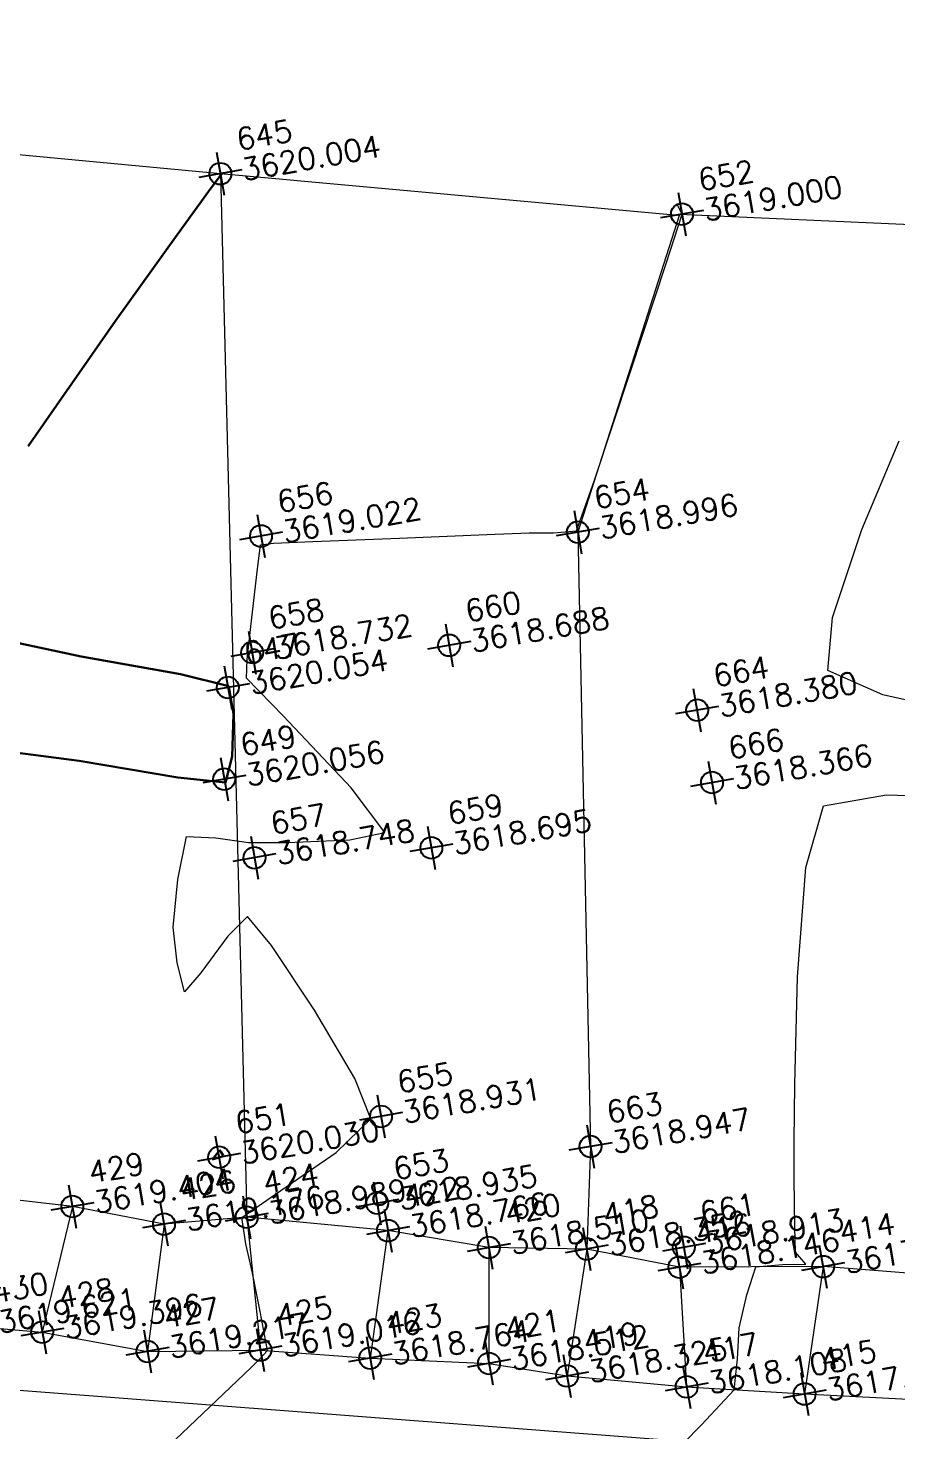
# Model space of a CAD drawing. Header units: millimetres. Extents: x 736950 to 740938, y 8500595 to 8502163.
# Drawn here: x 737874.13 to 737878.11, y 8501302.2 to 8501308.62 of the extents above; entities that cross this region are included whole.
import ezdxf

# ---------------------------------------------------------------- set-up
doc = ezdxf.new("R2010")
doc.units = ezdxf.units.MM
for name, color, linetype, lineweight in [('CONT-MJR', 80, 'Continuous', 30), ('CONT-MNR', 96, 'Continuous', 15), ('pista', 251, 'Continuous', 5)]:
    doc.layers.add(name, color=color, linetype=linetype, lineweight=lineweight)
doc.styles.add('5mm', font='arial.ttf', dxfattribs={"height": 3})

msp = doc.modelspace()

# ---------------------------------------------------------------- hatches: boundary and pattern name
at = {"layer": 'pista'}
h = msp.add_hatch(dxfattribs=at)
h.set_pattern_fill('HONEY', color=256, scale=3, angle=9.94991650582834, style=0)
h.set_pattern_definition([(9.94991650582834, (1479841.21072825, -18.49207214638591), (0.4979252195647159, 0.4170677100899267), [0.375, -0.75]), (129.9499165058283, (1479841.21072825, -18.49207214638591), (-0.6101538418184378, 0.222682034283025), [0.3749999999999999, -0.7499999999999998]), (69.94991650582834, (1479841.21072825, -18.49207214638591), (-0.112228622253722, 0.6397497443729518), [-0.75, 0.375])])
h.paths.add_polyline_path([(737744.7999806425, 8501250.923935566), (737743.4751223363, 8501250.754223157), (737756.465848178, 8501242.026572531), (737763.5739612179, 8501242.006896213), (737770.002546867, 8501243.455222024), (737769.8468594846, 8501244.342704736), (737763.4750639071, 8501242.907173423), (737756.7405500773, 8501242.925815564)])
h.paths.add_polyline_path([(737794.2809870465, 8501256.017245878), (737809.7820272583, 8501263.709828075), (737823.391616501, 8501273.483615467), (737837.0791595323, 8501280.557800073), (737851.5530432165, 8501285.77819753), (737870.8510758049, 8501293.050216693, -0.9976846880626209), (737871.0089264096, 8501292.63424804), (737865.2748787645, 8501289.581801567, 0.7845063948290762), (737866.1540430214, 8501286.121818589), (737883.2588851704, 8501291.348365877), (737897.4188924351, 8501296.516943583), (737903.2981396064, 8501301.44146652, -0.5512150924587264), (737904.1219025984, 8501301.177325813), (737906.855912117, 8501297.98174819, 0.5618964424650519), (737910.2738656431, 8501298.536066804), (737914.22079628, 8501308.558674501), (737925.6412323939, 8501300.72656757, 0.340189525830376), (737928.7023693406, 8501300.894137181), (737936.9171069289, 8501306.117412793, -0.358727273887905), (737938.1716059428, 8501305.962964654), (737943.1732157968, 8501301.051021611, 0.3417074120720416), (737946.0555081918, 8501300.709858142), (737955.8779356404, 8501307.072689936), (737971.8320576148, 8501314.464803053), (737988.5677626224, 8501323.411181662), (738023.1375471824, 8501336.282937778), (738044.4246208373, 8501357.728329657), (738061.4456776979, 8501362.208386911), (738078.9085143938, 8501363.070318012), (738112.0997810266, 8501372.051506756), (738118.6561313582, 8501373.365123207), (738128.3493353954, 8501376.976906104), (738155.2251721952, 8501366.826195797), (738176.6167526407, 8501363.543890122), (738193.8053773039, 8501353.328603027), (738204.7313956148, 8501340.877429372), (738207.705198212, 8501335.751671141), (738214.35685511, 8501331.742925933), (738229.9282901662, 8501313.374534177), (738233.5603594936, 8501308.186787868), (738234.53883727, 8501308.358438132), (738230.6417003467, 8501313.924784988), (738214.9478837823, 8501332.43754055), (738208.3676942562, 8501336.403214611), (738205.4657963786, 8501341.405035153), (738194.387784551, 8501354.029418997), (738176.9261677533, 8501364.406946706), (738155.4549153853, 8501367.70147717), (738128.3514754312, 8501377.93815071), (738118.4090486554, 8501374.233504975), (738111.8936108743, 8501372.928085677), (738078.7671659255, 8501363.964436961), (738061.3074614278, 8501363.102660457), (738043.958527311, 8501358.536303693), (738022.6381405202, 8501337.057350922), (737988.196920163, 8501324.233464561), (737971.4304040315, 8501315.270615296), (737955.4419368334, 8501307.862588815), (737945.5806043665, 8501301.47455489, -0.3391433520832071), (737943.8038299843, 8501301.693147572), (737938.8116631231, 8501306.59581691, 0.3560082385246841), (737936.4342009705, 8501306.876887502), (737928.158540546, 8501301.61487459, -0.3502196171718997), (737926.1502499409, 8501301.468794718), (737914.5128481541, 8501309.44969617, 0.4302069892023044), (737913.4330382891, 8501309.014522241), (737909.4507249827, 8501298.90206584, -0.5704007069138802), (737907.5397775185, 8501298.566836312), (737904.9064502402, 8501301.644734057, 0.4931454261128044), (737902.7202336333, 8501302.131411942), (737896.9620044216, 8501297.308254998), (737882.9728831241, 8501292.20205278), (737866.0373022418, 8501287.027224885, -0.7384715771871906), (737865.6977918843, 8501288.787355538), (737871.5108758068, 8501291.881875956, 0.9119586051647783), (737870.5337161538, 8501293.892406015), (737851.2416702455, 8501286.62264278), (737836.7183275839, 8501281.384406622), (737822.9200107896, 8501274.252970394), (737809.3164408724, 8501264.483505804), (737793.8201376351, 8501256.79327439), (737778.9884914039, 8501246.402265295), (737769.846859484, 8501244.34270474), (737770.0025468671, 8501243.455222024), (737779.3594973255, 8501245.563292695)])
h.paths.add_polyline_path([(738260.5182952256, 8501271.251537092), (738234.538837269, 8501308.358438132), (738233.56035949, 8501308.186787868), (738259.6897886079, 8501270.86568047), (738269.3749442189, 8501234.589470252), (738274.5057655985, 8501215.583008338), (738279.7983711922, 8501189.602392923), (738280.7089290785, 8501189.641305126), (738275.382018582, 8501215.790318219), (738270.2441657205, 8501234.822827347)])

# ---------------------------------------------------------------- linework, layer by layer
at = {"linetype": 'Continuous', "extrusion": (0.9849591664230046, 0.172787269436437, 0)}
for points, elevation in [([(8245945.887062786, 0), (8245945.687062785, 0)], 2195694.547162654), ([(8245945.340062788, 0), (8245945.14006279, 0)], 2195696.595162655), ([(8245943.990062785, 0), (8245943.790062788, 0)], 2195695.874162654), ([(8245944.223062786, 0), (8245944.023062789, 0)], 2195694.444162655), ([(8245943.582062787, 0), (8245943.382062788, 0)], 2195695.205162654), ([(8245943.705062789, 0), (8245943.505062788, 0)], 2195694.312162654), ([(8245943.567062791, 0), (8245943.367062788, 0)], 2195694.175162654), ([(8245943.094062787, 0), (8245942.894062786, 0)], 2195696.271162654), ([(8245943.157062788, 0), (8245942.95706279, 0)], 2195694.086162655), ([(8245942.756062787, 0), (8245942.556062785, 0)], 2195696.281162655), ([(8245942.684062786, 0), (8245942.484062787, 0)], 2195694.965162654), ([(8245942.779062787, 0), (8245942.579062788, 0)], 2195694.160162654), ([(8245941.514062786, 0), (8245941.314062786, 0)], 2195694.526162655), ([(8245941.213062787, 0), (8245941.013062787, 0)], 2195695.446162655), ([(8245941.458062787, 0), (8245941.258062785, 0)], 2195693.764162655), ([(8245941.352062786, 0), (8245941.152062786, 0)], 2195693.064162654), ([(8245941.126062786, 0), (8245940.926062788, 0)], 2195694.440162655), ([(8245941.166062787, 0), (8245940.966062788, 0)], 2195693.841162655), ([(8245941.200062785, 0), (8245941.000062788, 0)], 2195693.463162655), ([(8245940.994062787, 0), (8245940.794062788, 0)], 2195694.467162654), ([(8245940.838062789, 0), (8245940.638062788, 0)], 2195694.908162654), ([(8245940.754062787, 0), (8245940.554062787, 0)], 2195695.348162655), ([(8245940.685062786, 0), (8245940.485062788, 0)], 2195695.787162655), ([(8245940.599062786, 0), (8245940.399062788, 0)], 2195695.751162655), ([(8245940.488062785, 0), (8245940.288062787, 0)], 2195696.399162655), ([(8245940.810062787, 0), (8245940.610062787, 0)], 2195692.829162655), ([(8245940.640062787, 0), (8245940.440062787, 0)], 2195693.288162655), ([(8245940.557062787, 0), (8245940.357062787, 0)], 2195693.798162654), ([(8245940.434062785, 0), (8245940.234062786, 0)], 2195694.286162654), ([(8245940.316062788, 0), (8245940.116062787, 0)], 2195694.817162655), ([(8245940.198062789, 0), (8245939.998062789, 0)], 2195695.159162654), ([(8245940.054062787, 0), (8245939.854062788, 0)], 2195695.689162654), ([(8245939.929062787, 0), (8245939.729062787, 0)], 2195696.215162654)]:
    msp.add_lwpolyline(points, dxfattribs=dict(at, elevation=elevation))
at = {"linetype": 'Continuous', "extrusion": (-0.172787269436437, 0.9849591664230046, 0)}
for points, elevation in [([(-2195694.647162654, 0), (-2195694.447162654, 0)], 8245945.787062787), ([(-2195696.695162655, 0), (-2195696.495162655, 0)], 8245945.240062788), ([(-2195694.544162655, 0), (-2195694.344162655, 0)], 8245944.123062788), ([(-2195695.974162654, 0), (-2195695.774162654, 0)], 8245943.890062785), ([(-2195694.412162654, 0), (-2195694.212162654, 0)], 8245943.605062786), ([(-2195695.305162655, 0), (-2195695.105162655, 0)], 8245943.482062786), ([(-2195694.275162654, 0), (-2195694.075162655, 0)], 8245943.467062789), ([(-2195696.371162655, 0), (-2195696.171162656, 0)], 8245942.994062789), ([(-2195694.186162655, 0), (-2195693.986162655, 0)], 8245943.057062788), ([(-2195696.381162655, 0), (-2195696.181162654, 0)], 8245942.656062788), ([(-2195695.065162655, 0), (-2195694.865162655, 0)], 8245942.584062787), ([(-2195694.260162655, 0), (-2195694.060162655, 0)], 8245942.679062787), ([(-2195694.626162655, 0), (-2195694.426162655, 0)], 8245941.414062787), ([(-2195695.546162655, 0), (-2195695.346162654, 0)], 8245941.113062788), ([(-2195693.864162655, 0), (-2195693.664162654, 0)], 8245941.358062787), ([(-2195694.540162655, 0), (-2195694.340162654, 0)], 8245941.026062785), ([(-2195693.164162655, 0), (-2195692.964162655, 0)], 8245941.252062787), ([(-2195693.941162655, 0), (-2195693.741162654, 0)], 8245941.066062788), ([(-2195693.563162655, 0), (-2195693.363162654, 0)], 8245941.100062788), ([(-2195694.567162654, 0), (-2195694.367162655, 0)], 8245940.894062788), ([(-2195695.008162655, 0), (-2195694.808162654, 0)], 8245940.738062789), ([(-2195695.448162655, 0), (-2195695.248162654, 0)], 8245940.654062786), ([(-2195695.887162655, 0), (-2195695.687162654, 0)], 8245940.585062789), ([(-2195695.851162654, 0), (-2195695.651162655, 0)], 8245940.499062789), ([(-2195696.499162655, 0), (-2195696.299162655, 0)], 8245940.388062786), ([(-2195692.929162655, 0), (-2195692.729162654, 0)], 8245940.710062787), ([(-2195693.388162654, 0), (-2195693.188162655, 0)], 8245940.540062788), ([(-2195693.898162655, 0), (-2195693.698162654, 0)], 8245940.457062786), ([(-2195694.386162655, 0), (-2195694.186162655, 0)], 8245940.334062788), ([(-2195694.917162655, 0), (-2195694.717162654, 0)], 8245940.216062789), ([(-2195695.259162655, 0), (-2195695.059162655, 0)], 8245940.098062787), ([(-2195695.789162654, 0), (-2195695.589162654, 0)], 8245939.954062788), ([(-2195696.315162655, 0), (-2195696.115162654, 0)], 8245939.829062788)]:
    msp.add_lwpolyline(points, dxfattribs=dict(at, elevation=elevation))
at = {"linetype": 'Continuous'}
for centre in [(737875.0144253946, 8501307.95411536), (737877.1261364035, 8501307.769211024), (737875.2004926166, 8501306.297346218), (737876.6492436585, 8501306.314936526), (737876.0608031821, 8501305.797478503), (737875.1599818124, 8501305.764329448), (737875.0488870494, 8501305.604733229), (737877.1950898409, 8501305.50100966), (737875.0320684642, 8501305.185521904), (737877.2633415296, 8501305.169821335), (737875.1702690304, 8501304.825993598), (737875.9795759501, 8501304.871516228), (737875.7493399812, 8501303.643260391), (737876.7075113823, 8501303.505751971), (737875.0084771835, 8501303.456438778), (737874.3373212178, 8501303.231082018), (737875.7316749535, 8501303.24623653), (737874.7565835898, 8501303.150310347), (737875.1347729219, 8501303.182135323), (737875.7810767705, 8501303.120887175), (737876.2423985768, 8501303.043432733), (737876.6902947408, 8501303.03672256), (737877.1346141365, 8501303.04461399), (737877.7714482385, 8501302.956322841), (737877.1140153115, 8501302.95368716), (737874.1995065135, 8501302.656629141), (737875.197647125, 8501302.574865336), (737874.6809766067, 8501302.56849544), (737875.6995600323, 8501302.538035547), (737876.2429622472, 8501302.513560407), (737876.6002071801, 8501302.45642847), (737877.1471169051, 8501302.406171603), (737877.6868038352, 8501302.373937812)]:
    msp.add_circle(centre, 0.05, dxfattribs=at)
at = {"layer": 'CONT-MJR', "extrusion": (0.8053537602001356, -0.5927945014349429, 0), "elevation": -4445278.188168632}
msp.add_lwpolyline([(7283968.56293065, 3620), (7283968.57377806, 3620)], dxfattribs=at)
at = {"layer": 'CONT-MJR', "elevation": 3620}
for points in [[(737875.015183304, 8501307.947366824), (737875.0159805501, 8501307.948024478)], [(737875.0159805501, 8501307.948024478), (737875.020082952, 8501307.95138843)], [(737874.9605660097, 8501307.872917555), (737875.0087530199, 8501307.938630823)], [(737874.1346359235, 8501306.708573094), (737874.5340669231, 8501307.281560456)], [(737875.0747011903, 8501305.483165966), (737875.0534249586, 8501305.611252287)], [(737873.8987915355, 8501305.33016003), (737874.3691077216, 8501305.268733349)], [(737874.3691077216, 8501305.268733349), (737874.8200289954, 8501305.192816611)], [(737875.0122632628, 8501303.488487633), (737874.9763131704, 8501303.445638938)], [(737874.9763131704, 8501303.445638938), (737875.0287009111, 8501303.461538548)], [(737875.0181919509, 8501303.479041664), (737875.0122632628, 8501303.488487633)], [(737875.0287009111, 8501303.461538548), (737875.0270331808, 8501303.464405913)]]:
    msp.add_lwpolyline(points, dxfattribs=at)
at = {"layer": 'CONT-MJR', "extrusion": (0.6336960289423786, -0.7735821500672441, 0), "elevation": -6108871.613336474}
msp.add_lwpolyline([(5958052.034127802, 3620), (5958052.037565916, 3620)], dxfattribs=at)
at = {"layer": 'CONT-MJR', "extrusion": (-0.8084914947406451, 0.5885078614020697, 0), "elevation": 4406520.885611584}
msp.add_lwpolyline([(-7307480.079012881, 3620.00000000001), (-7307480.324450374, 3620.00000000001)], dxfattribs=at)
at = {"layer": 'CONT-MJR', "extrusion": (0.8123642345373722, -0.5831503669247833, 0), "elevation": -4358117.579530415}
msp.add_lwpolyline([(7336449.787637427, 3620), (7336450.271315757, 3620)], dxfattribs=at)
at = {"layer": 'CONT-MJR', "extrusion": (0.2087886474381651, 0.9779607868932894, 0), "elevation": 8468003.45132098}
msp.add_lwpolyline([(1053363.920927814, 3620.000000000003), (1053364.388470157, 3620.000000000003)], dxfattribs=at)
at = {"layer": 'CONT-MJR', "extrusion": (-0.1768955834243989, -0.984229623901324, 0), "elevation": -8497763.676629165}
msp.add_lwpolyline([(-777605.1567242705, 3620.000000000003), (-777605.6183300341, 3620.000000000003)], dxfattribs=at)
at = {"layer": 'CONT-MJR', "extrusion": (0.2376654136483072, 0.9713470806850553, 0), "elevation": 8433085.76729441}
msp.add_lwpolyline([(1303733.535594286, 3620.000000000013), (1303733.763104558, 3620.000000000013)], dxfattribs=at)
at = {"layer": 'CONT-MJR', "extrusion": (0.9994178757972257, -0.03411611843339372, 0), "elevation": 447413.9950594336}
msp.add_lwpolyline([(8521529.907059718, 3620.00000000001), (8521530.1009266, 3620.00000000001)], dxfattribs=at)
at = {"layer": 'CONT-MJR', "extrusion": (0.9696022338237053, -0.244686550844301, 0), "elevation": -1364709.754640447}
msp.add_lwpolyline([(8423432.581373077, 3620.000000000006), (8423432.704395358, 3620.000000000006)], dxfattribs=at)
at = {"layer": 'CONT-MJR', "extrusion": (-0.103531921344806, -0.9946261313994585, 0), "elevation": -8532013.89360687}
msp.add_lwpolyline([(-146246.8828483692, 3620), (-146246.6637144606, 3620)], dxfattribs=at)
at = {"layer": 'CONT-MJR', "extrusion": (0.8559466962570808, 0.5170640706591293, 0), "elevation": 5027300.266853938}
msp.add_lwpolyline([(6895133.949121625, 3620.000000000009), (6895133.96622053, 3620.000000000009)], dxfattribs=at)
at = {"layer": 'CONT-MNR'}
for points, elevation in [([(737877.1261363825, 8501307.769211026), (737877.1020533765, 8501307.816514857)], 3619), ([(737876.7252432301, 8501306.552691357), (737876.8906576779, 8501307.049457088)], 3619), ([(737877.9492002695, 8501306.326970795), (737878.1198474745, 8501306.732296603)], 3618), ([(737876.6427562684, 8501306.32144122), (737876.7252432301, 8501306.552691357)], 3619), ([(737875.4371437933, 8501306.271811895), (737875.8331065482, 8501306.287994424)], 3619), ([(737876.233395549, 8501306.304342525), (737876.4263583259, 8501306.312230317)], 3619), ([(737877.8151412916, 8501305.924317414), (737877.9492002695, 8501306.326970795)], 3618), ([(737875.1814647679, 8501306.121186422), (737875.1974193846, 8501306.25691048)], 3619), ([(737875.1974193846, 8501306.25691048), (737875.2571597537, 8501306.264420815)], 3619), ([(737875.2571597537, 8501306.264420815), (737875.4371437933, 8501306.271811895)], 3619), ([(737875.152898525, 8501305.869530896), (737875.1814647679, 8501306.121186422)], 3619), ([(737878.0443708543, 8501305.57088563), (737877.7927960143, 8501305.682639427)], 3618), ([(737878.5234954973, 8501305.463983398), (737878.0443708543, 8501305.57088563)], 3618), ([(737875.6120067261, 8501305.145501824), (737875.3031007204, 8501305.47358403)], 3619), ([(737875.7672395852, 8501304.941884879), (737875.6120067261, 8501305.145501824)], 3619), ([(737875.6065921593, 8501304.908173986), (737875.7672395852, 8501304.941884879)], 3619), ([(737874.8190900008, 8501304.726395529), (737874.8587675248, 8501304.923288064)], 3619), ([(737874.8587675248, 8501304.923288064), (737874.9942109451, 8501304.916772397)], 3619), ([(737875.1436432322, 8501304.89526052), (737875.3203410022, 8501304.89636667)], 3619), ([(737877.6543735698, 8501304.281929923), (737877.6927423276, 8501304.781969696)], 3618), ([(737874.7985936498, 8501304.508620558), (737874.8190900008, 8501304.726395529)], 3619), ([(737875.2487286665, 8501304.424297), (737875.1384659517, 8501304.556783121)], 3619), ([(737874.8160233673, 8501304.345550628), (737874.7985936498, 8501304.508620558)], 3619), ([(737874.8502951628, 8501304.213314125), (737874.8160233673, 8501304.345550628)], 3619), ([(737874.9250002232, 8501304.300374065), (737874.8502951628, 8501304.213314125)], 3619), ([(737875.5439947228, 8501303.477582209), (737875.7028253858, 8501303.631530914)], 3619), ([(737875.2660266657, 8501303.28761989), (737875.5439947228, 8501303.477582209)], 3619), ([(737875.1303128044, 8501303.059842318), (737875.1125264704, 8501303.180263264)], 3619), ([(737877.6931439433, 8501302.967179006), (737877.6447655144, 8501303.021743247)], 3618), ([(737877.421983699, 8501302.826648306), (737877.464326263, 8501302.955091575)], 3618), ([(737877.5851746051, 8501302.965981495), (737877.6931439433, 8501302.967179006)], 3618), ([(737877.3873065491, 8501302.677074745), (737877.421983699, 8501302.826648306)], 3618), ([(737877.3794770321, 8501302.533094142), (737877.3873065491, 8501302.677074745)], 3618), ([(737875.1931238692, 8501302.533299949), (737875.2295145912, 8501302.57252694)], 3619), ([(737875.0291117784, 8501302.375265922), (737875.1546120333, 8501302.494750423)], 3619), ([(737875.1546120333, 8501302.494750423), (737875.1931238692, 8501302.533299949)], 3619), ([(737874.7450188426, 8501302.104481814), (737875.0291117784, 8501302.375265922)], 3619), ([(737876.8903341029, 8501301.901388878), (737877.2158195733, 8501302.232739633)], 3618)]:
    msp.add_lwpolyline(points, dxfattribs=dict(at, elevation=elevation))
at = {"layer": 'CONT-MNR', "extrusion": (0.9509999230176196, -0.309191116334997, 0), "elevation": -1926807.749317578}
msp.add_lwpolyline([(8312887.849767408, 3619.000000000003), (8312888.086416947, 3619.000000000003)], dxfattribs=at)
at = {"layer": 'CONT-MNR', "extrusion": (0.9501658548648584, -0.3117448447832503, 0), "elevation": -1949133.219990977}
msp.add_lwpolyline([(8307680.996863276, 3619.000000000006), (8307681.517509484, 3619.000000000006)], dxfattribs=at)
at = {"layer": 'CONT-MNR', "extrusion": (0.04080672407173325, -0.9991670587396952, 0), "elevation": -8464114.903699897}
msp.add_lwpolyline([(1084171.685823652, 3619.000000000013), (1084172.086446348, 3619.000000000013)], dxfattribs=at)
at = {"layer": 'CONT-MNR', "extrusion": (0.003117587086134299, -0.999995140313572, 0), "elevation": -8498964.604529439}
msp.add_lwpolyline([(764376.4032845525, 3619), (764376.5146857366, 3619)], dxfattribs=at)
at = {"layer": 'CONT-MNR', "extrusion": (0.08411821759004347, -0.9964557819941003, 0), "elevation": -8409106.970513117}
msp.add_lwpolyline([(1450376.076648726, 3619.000000000003), (1450376.182019483, 3619.000000000003)], dxfattribs=at)
at = {"layer": 'CONT-MNR', "extrusion": (0.995752888196384, -0.09206620253143885, 0), "elevation": -47938.98744694982}
msp.add_lwpolyline([(8533133.29324356, 3618.00000000001), (8533133.535952358, 3618.00000000001)], dxfattribs=at)
at = {"layer": 'CONT-MNR', "extrusion": (0.993760798925703, -0.1115323922389754, 0), "elevation": -214899.5793321605}
msp.add_lwpolyline([(8530561.355374351, 3619.000000000013), (8530561.493793264, 3619.000000000013)], dxfattribs=at)
at = {"layer": 'CONT-MNR', "extrusion": (0.999211238715272, -0.03971020555338389, 0), "elevation": 399704.5320300278}
msp.add_lwpolyline([(8523901.31965233, 3619.000000000013), (8523901.404525869, 3619.000000000013)], dxfattribs=at)
at = {"layer": 'CONT-MNR', "extrusion": (0.7164840061737906, 0.6976035184093868, 0), "elevation": 6459216.462667506}
msp.add_lwpolyline([(5576304.995830207, 3619), (5576305.238103548, 3619)], dxfattribs=at)
at = {"layer": 'CONT-MNR', "extrusion": (0.9615282823162647, -0.2747059560801945, 0), "elevation": -1625868.787598098}
msp.add_lwpolyline([(8376944.381509409, 3618.000000000013), (8376944.674409477, 3618.000000000013)], dxfattribs=at)
at = {"layer": 'CONT-MNR', "extrusion": (0.1702198434580834, -0.9854061116580847, 0), "elevation": -8251636.527696706}
msp.add_lwpolyline([(2174200.084487247, 3618), (2174200.376898462, 3618)], dxfattribs=at)
at = {"layer": 'CONT-MNR', "extrusion": (-0.03062196023440917, -0.9995310378129348, 0), "elevation": -8519913.595389148}
msp.add_lwpolyline([(477205.3973157159, 3618.000000000013), (477205.8939725753, 3618.000000000013)], dxfattribs=at)
at = {"layer": 'CONT-MNR', "extrusion": (-0.1424884796423211, -0.9897964604751928, 0), "elevation": -8519700.202132873}
msp.add_lwpolyline([(-480991.9550235406, 3619), (-480991.8040507967, 3619)], dxfattribs=at)
at = {"layer": 'CONT-MNR', "extrusion": (0.04121304773536059, -0.9991503814223178, 0), "elevation": -8463671.938992232}
msp.add_lwpolyline([(1087613.092267643, 3619.000000000013), (1087613.378762212, 3619.000000000013)], dxfattribs=at)
at = {"layer": 'CONT-MNR', "extrusion": (-0.7020487963711657, 0.7121288419336754, 0), "elevation": 5535999.816115219}
msp.add_lwpolyline([(-6493792.799521707, 3619), (-6493792.67292334, 3619)], dxfattribs=at)
at = {"layer": 'CONT-MNR', "extrusion": (0.8053596571083281, -0.5927864899796182, 0), "elevation": -4445203.639880368}
msp.add_lwpolyline([(7284010.011177558, 3619.000000000006), (7284009.803157675, 3619.000000000006)], dxfattribs=at)
at = {"layer": 'CONT-MNR', "extrusion": (0.8330969852204484, 0.5531269413223333, 0), "elevation": 5317022.15864606}
msp.add_lwpolyline([(6674272.052458644, 3619), (6674272.406916349, 3619)], dxfattribs=at)
at = {"layer": 'CONT-MNR', "extrusion": (0.9996881343716397, -0.02497266498695272, 0), "elevation": 525347.311910453}
msp.add_lwpolyline([(8517079.295999367, 3618.000000000013), (8517079.788792197, 3618.000000000013)], dxfattribs=at)
at = {"layer": 'CONT-MNR', "extrusion": (0.8618904753248648, 0.5070944769412093, 0), "elevation": 4946932.188452615}
msp.add_lwpolyline([(6953020.131072635, 3619), (6953020.493901574, 3619)], dxfattribs=at)
at = {"layer": 'CONT-MNR', "extrusion": (0.9282196975939347, 0.3720325160501763, 0), "elevation": 3847672.14148344}
msp.add_lwpolyline([(7616563.731759428, 3619.00000000001), (7616563.930795963, 3619.00000000001)], dxfattribs=at)
at = {"layer": 'CONT-MNR', "extrusion": (0.9999615805288786, -0.00876569827149773, 0), "elevation": 663329.4292671963}
msp.add_lwpolyline([(8507444.927027218, 3618.000000000006), (8507445.186467007, 3618.000000000006)], dxfattribs=at)
at = {"layer": 'CONT-MNR', "extrusion": (0.9999963182443194, -0.002713576570832738, 0), "elevation": 714805.985027689}
msp.add_lwpolyline([(8503274.346396985, 3618), (8503274.517613878, 3618)], dxfattribs=at)
at = {"layer": 'CONT-MNR', "extrusion": (0.9999131892489247, 0.01317626525400983, 0), "elevation": 849829.0116746748}
msp.add_lwpolyline([(8490842.658512872, 3618.000000000006), (8490842.882614221, 3618.000000000006)], dxfattribs=at)
at = {"layer": 'CONT-MNR', "extrusion": (0.5731272568668551, -0.8194663796863628, 0), "elevation": -6543635.800593888}
msp.add_lwpolyline([(5476992.418620497, 3619.000000000013), (5476992.605937751, 3619.000000000013)], dxfattribs=at)
at = {"layer": 'CONT-MNR', "extrusion": (0.9997576536574768, 0.02201440331457527, 0), "elevation": 924849.9362371493}
msp.add_lwpolyline([(8482998.825980576, 3618.000000000003), (8482998.93882747, 3618.000000000003)], dxfattribs=at)
at = {"layer": 'CONT-MNR', "extrusion": (0.9723020330199089, 0.2337279542231782, 0), "elevation": 2704429.661726163}
msp.add_lwpolyline([(8093372.075045271, 3619.00000000001), (8093372.20372289, 3619.00000000001)], dxfattribs=at)
at = {"layer": 'CONT-MNR', "extrusion": (0.08974862615675076, -0.9959644492164245, 0), "elevation": -8400772.026594441}
msp.add_lwpolyline([(1497879.983108714, 3618.000000000006), (1497880.104446722, 3618.000000000006)], dxfattribs=at)
at = {"layer": 'CONT-MNR', "extrusion": (0.9813201513009054, 0.1923818095630874, 0), "elevation": 2359587.806260599}
msp.add_lwpolyline([(8200545.928527408, 3619.000000000003), (8200546.123575739, 3619.000000000003)], dxfattribs=at)
at = {"layer": 'CONT-MNR', "extrusion": (0.9833094096977559, 0.1819412124831835, 0), "elevation": 2272296.954096548}
msp.add_lwpolyline([(8225160.90033429, 3619.000000000013), (8225161.074030391, 3619.000000000013)], dxfattribs=at)
at = {"layer": 'CONT-MNR', "extrusion": (0.9943963236476715, -0.1057163729797583, 0), "elevation": -164984.3159476053}
msp.add_lwpolyline([(8531669.564686855, 3618.000000000003), (8531669.705387574, 3618.000000000003)], dxfattribs=at)
at = {"layer": 'CONT-MNR', "extrusion": (0.7332467801198486, -0.6799626162105343, 0), "elevation": -5239521.614746596}
msp.add_lwpolyline([(6735281.411092836, 3618.000000000003), (6735281.629903525, 3618.000000000003)], dxfattribs=at)
at = {"layer": 'pista'}
for p, q in [((737874.3373212178, 8501303.231082018), (737874.1995065135, 8501302.656629141)), ((737874.7565835898, 8501303.150310347), (737874.6809766067, 8501302.56849544)), ((737875.1347729219, 8501303.182135323), (737875.197647125, 8501302.574865336)), ((737875.7810767705, 8501303.120887175), (737875.6995600323, 8501302.538035547)), ((737876.2423985768, 8501303.043432733), (737876.2429622472, 8501302.513560407)), ((737876.6902947408, 8501303.03672256), (737876.6002071801, 8501302.45642847)), ((737877.1140153115, 8501302.95368716), (737877.1471169051, 8501302.406171603)), ((737877.7714482385, 8501302.956322841), (737877.6868038352, 8501302.373937812)), ((737873.8561106572, 8501302.409052836), (737877.8681145147, 8501302.101937605))]:
    msp.add_line(p, q, dxfattribs=at)
for points in [[(737875.0144253946, 8501307.95411536), (737872.957232714, 8501308.146553077), (737872.5631106491, 8501303.882316124), (737872.5454266926, 8501303.352288503)], [(737877.1070965023, 8501307.763050752), (737875.0144253946, 8501307.95411536), (737875.1347729219, 8501303.182135323)], [(737879.3685021253, 8501307.667127853), (737877.1137821864, 8501307.767043775), (737876.6492436585, 8501306.314936526), (737876.7075113823, 8501303.505751971), (737876.6902947408, 8501303.03672256), (737876.6902947408, 8501303.03672256)], [(737878.3900179369, 8501302.90848428), (737877.7714482385, 8501302.956322841), (737877.1140153115, 8501302.95368716), (737876.6902947408, 8501303.03672256), (737876.2423985768, 8501303.043432733), (737875.7810767705, 8501303.120887175), (737875.1347729219, 8501303.182135323), (737874.7565835898, 8501303.150310347), (737874.3373212178, 8501303.231082018), (737873.425459674, 8501303.336103562), (737872.9417768995, 8501303.35582598), (737872.5454266926, 8501303.352288503), (737872.0496313154, 8501303.423695393), (737871.6460247608, 8501303.519396747), (737871.0784987172, 8501303.461464116), (737870.6246074806, 8501303.55443586), (737870.2088351243, 8501303.59216314)], [(737870.0741823555, 8501302.993898457), (737870.5361778169, 8501302.895241508), (737870.9127308449, 8501302.913244244), (737871.6538272853, 8501302.873022923), (737872.1402221743, 8501302.785753157), (737872.4838679599, 8501302.74247991), (737872.9081600918, 8501302.766148178), (737873.4046123476, 8501302.71414666), (737873.89842103, 8501302.683002073), (737874.1995065135, 8501302.656629141), (737874.6809766067, 8501302.56849544), (737875.197647125, 8501302.574865336), (737875.6995600323, 8501302.538035547), (737876.2429622472, 8501302.513560407), (737876.6002071801, 8501302.45642847), (737877.1471169051, 8501302.406171603), (737877.6868038352, 8501302.373937812), (737878.2501297855, 8501302.345850913)]]:
    msp.add_lwpolyline(points, dxfattribs=at)

# ---------------------------------------------------------------- texts
at = {"color": 2, "char_height": 0.1, "attachment_point": 1, "rotation": 9.94991650582834, "style": '5mm'}
for s, insert, width in [('\\Ftxt.shx;\\W1.0000000000;\\T1.0000000000;\\o\\l645', (737875.0800917301, 8501308.158536326), 0.4), ('\\Ftxt.shx;\\W1.0000000000;\\T1.0000000000;\\o\\l652', (737877.191802739, 8501307.973631991), 0.4), ('\\Ftxt.shx;\\W1.0000000000;\\T1.0000000000;\\o\\l656', (737875.2661589521, 8501306.501767186), 0.4), ('\\Ftxt.shx;\\W1.0000000000;\\T1.0000000000;\\o\\l654', (737876.714909994, 8501306.519357495), 0.4), ('\\Ftxt.shx;\\W1.0000000000;\\T1.0000000000;\\o\\l660', (737876.1264695176, 8501306.001899472), 0.3833333333333333), ('\\Ftxt.shx;\\W1.0000000000;\\T1.0000000000;\\o\\l658', (737875.2256481479, 8501305.968750417), 0.4), ('\\Ftxt.shx;\\W1.0000000000;\\T1.0000000000;\\o\\l647', (737875.114553385, 8501305.809154198), 0.4), ('\\Ftxt.shx;\\W1.0000000000;\\T1.0000000000;\\o\\l664', (737877.2607561764, 8501305.705430627), 0.4), ('\\Ftxt.shx;\\W1.0000000000;\\T1.0000000000;\\o\\l649', (737875.0977347997, 8501305.389942871), 0.4), ('\\Ftxt.shx;\\W1.0000000000;\\T1.0000000000;\\o\\l666', (737877.3290078652, 8501305.374242302), 0.4), ('\\Ftxt.shx;\\W1.0000000000;\\T1.0000000000;\\o\\l657', (737875.2359353659, 8501305.030414565), 0.4), ('\\Ftxt.shx;\\W1.0000000000;\\T1.0000000000;\\o\\l659', (737876.0452422856, 8501305.075937195), 0.4), ('\\Ftxt.shx;\\W1.0000000000;\\T1.0000000000;\\o\\l655', (737875.8150063168, 8501303.847681358), 0.4), ('\\Ftxt.shx;\\W1.0000000000;\\T1.0000000000;\\o\\l663', (737876.7731777178, 8501303.710172938), 0.4), ('\\Ftxt.shx;\\W1.0000000000;\\T1.0000000000;\\o\\l651', (737875.074143519, 8501303.660859747), 0.3666666666666667), ('\\Ftxt.shx;\\W1.0000000000;\\T1.0000000000;\\o\\l429', (737874.4029875533, 8501303.435502985), 0.4), ('\\Ftxt.shx;\\W1.0000000000;\\T1.0000000000;\\o\\l653', (737875.797341289, 8501303.450657496), 0.4), ('\\Ftxt.shx;\\W1.0000000000;\\T1.0000000000;\\o\\l426', (737874.8222499253, 8501303.354731314), 0.4), ('\\Ftxt.shx;\\W1.0000000000;\\T1.0000000000;\\o\\l424', (737875.2004392574, 8501303.38655629), 0.4), ('\\Ftxt.shx;\\W1.0000000000;\\T1.0000000000;\\o\\l422', (737875.846743106, 8501303.325308144), 0.4), ('\\Ftxt.shx;\\W1.0000000000;\\T1.0000000000;\\o\\l420', (737876.3080649123, 8501303.2478537), 0.3833333333333333), ('\\Ftxt.shx;\\W1.0000000000;\\T1.0000000000;\\o\\l418', (737876.7559610764, 8501303.241143528), 0.3666666666666667), ('\\Ftxt.shx;\\W1.0000000000;\\T1.0000000000;\\o\\l661', (737877.200280472, 8501303.249034958), 0.3666666666666667), ('\\Ftxt.shx;\\W1.0000000000;\\T1.0000000000;\\o\\l416', (737877.179681647, 8501303.158108128), 0.3666666666666667), ('\\Ftxt.shx;\\W1.0000000000;\\T1.0000000000;\\o\\l414', (737877.837114574, 8501303.16074381), 0.3666666666666667), ('\\Ftxt.shx;\\W1.0000000000;\\T1.0000000000;\\o\\l430', (737873.9640873655, 8501302.887423042), 0.3833333333333333), ('\\Ftxt.shx;\\W1.0000000000;\\T1.0000000000;\\o\\l428', (737874.2651728491, 8501302.86105011), 0.4), ('\\Ftxt.shx;\\W1.0000000000;\\T1.0000000000;\\o\\l427', (737874.7466429422, 8501302.772916408), 0.4), ('\\Ftxt.shx;\\W1.0000000000;\\T1.0000000000;\\o\\l425', (737875.2633134605, 8501302.779286304), 0.4), ('\\Ftxt.shx;\\W1.0000000000;\\T1.0000000000;\\o\\l423', (737875.7652263679, 8501302.742456514), 0.4), ('\\Ftxt.shx;\\W1.0000000000;\\T1.0000000000;\\o\\l421', (737876.3086285827, 8501302.717981374), 0.3666666666666667), ('\\Ftxt.shx;\\W1.0000000000;\\T1.0000000000;\\o\\l419', (737876.6658735157, 8501302.660849439), 0.3666666666666667), ('\\Ftxt.shx;\\W1.0000000000;\\T1.0000000000;\\o\\l417', (737877.2127832406, 8501302.610592572), 0.3666666666666666), ('\\Ftxt.shx;\\W1.0000000000;\\T1.0000000000;\\o\\l415', (737877.7524701707, 8501302.578358779), 0.3666666666666667)]:
    msp.add_mtext(s, dxfattribs=dict(at, insert=insert, width=width))
at = {"color": 1, "char_height": 0.1, "attachment_point": 1, "rotation": 9.94991650582834, "style": '5mm'}
for s, insert, width in [('\\Ftxt.shx;\\W1.0000000000;\\T1.0000000000;\\o\\l3620.004', (737875.104281948, 8501308.020642042), 0.7833333333333334), ('\\Ftxt.shx;\\W1.0000000000;\\T1.0000000000;\\o\\l3619.000', (737877.2159929569, 8501307.835737707), 0.7500000000000002), ('\\Ftxt.shx;\\W1.0000000000;\\T1.0000000000;\\o\\l3619.022', (737875.29034917, 8501306.363872902), 0.7833333333333334), ('\\Ftxt.shx;\\W1.0000000000;\\T1.0000000000;\\o\\l3618.996', (737876.7391002119, 8501306.381463211), 0.7999999999999999), ('\\Ftxt.shx;\\W1.0000000000;\\T1.0000000000;\\o\\l3618.688', (737876.1506597354, 8501305.864005188), 0.8), ('\\Ftxt.shx;\\W1.0000000000;\\T1.0000000000;\\o\\l3618.732', (737875.2498383657, 8501305.830856133), 0.7999999999999999), ('\\Ftxt.shx;\\W1.0000000000;\\T1.0000000000;\\o\\l3620.054', (737875.1387436028, 8501305.671259914), 0.8), ('\\Ftxt.shx;\\W1.0000000000;\\T1.0000000000;\\o\\l3618.380', (737877.2849463943, 8501305.567536343), 0.7833333333333334), ('\\Ftxt.shx;\\W1.0000000000;\\T1.0000000000;\\o\\l3620.056', (737875.1219250176, 8501305.252048587), 0.8), ('\\Ftxt.shx;\\W1.0000000000;\\T1.0000000000;\\o\\l3618.366', (737877.3531980829, 8501305.236348018), 0.8), ('\\Ftxt.shx;\\W1.0000000000;\\T1.0000000000;\\o\\l3618.748', (737875.2601255837, 8501304.89252028), 0.7999999999999999), ('\\Ftxt.shx;\\W1.0000000000;\\T1.0000000000;\\o\\l3618.695', (737876.0694325034, 8501304.93804291), 0.8), ('\\Ftxt.shx;\\W1.0000000000;\\T1.0000000000;\\o\\l3618.931', (737875.8391965346, 8501303.709787074), 0.7666666666666666), ('\\Ftxt.shx;\\W1.0000000000;\\T1.0000000000;\\o\\l3618.947', (737876.7973679357, 8501303.572278654), 0.7999999999999999), ('\\Ftxt.shx;\\W1.0000000000;\\T1.0000000000;\\o\\l3620.030', (737875.0983337369, 8501303.522965463), 0.7833333333333334), ('\\Ftxt.shx;\\W1.0000000000;\\T1.0000000000;\\o\\l3619.404', (737874.4271777711, 8501303.297608702), 0.7833333333333334), ('\\Ftxt.shx;\\W1.0000000000;\\T1.0000000000;\\o\\l3618.935', (737875.8215315068, 8501303.312763214), 0.7999999999999999), ('\\Ftxt.shx;\\W1.0000000000;\\T1.0000000000;\\o\\l3618.989', (737875.2246294753, 8501303.248662006), 0.7999999999999999), ('\\Ftxt.shx;\\W1.0000000000;\\T1.0000000000;\\o\\l3619.176', (737874.8464401432, 8501303.21683703), 0.7666666666666666), ('\\Ftxt.shx;\\W1.0000000000;\\T1.0000000000;\\o\\l3618.766', (737875.8709333237, 8501303.18741386), 0.7999999999999999), ('\\Ftxt.shx;\\W1.0000000000;\\T1.0000000000;\\o\\l3618.510', (737876.3322551302, 8501303.109959416), 0.75), ('\\Ftxt.shx;\\W1.0000000000;\\T1.0000000000;\\o\\l3618.352', (737876.7801512942, 8501303.103249244), 0.8), ('\\Ftxt.shx;\\W1.0000000000;\\T1.0000000000;\\o\\l3618.913', (737877.2244706899, 8501303.111140674), 0.7666666666666666), ('\\Ftxt.shx;\\W1.0000000000;\\T1.0000000000;\\o\\l3618.146', (737877.2038718648, 8501303.020213844), 0.7666666666666666), ('\\Ftxt.shx;\\W1.0000000000;\\T1.0000000000;\\o\\l3617.872', (737877.8613047919, 8501303.022849526), 0.7999999999999999), ('\\Ftxt.shx;\\W1.0000000000;\\T1.0000000000;\\o\\l3619.621', (737873.9882775834, 8501302.749528758), 0.7666666666666666), ('\\Ftxt.shx;\\W1.0000000000;\\T1.0000000000;\\o\\l3619.396', (737874.2893630669, 8501302.723155826), 0.8), ('\\Ftxt.shx;\\W1.0000000000;\\T1.0000000000;\\o\\l3619.217', (737874.77083316, 8501302.635022124), 0.7666666666666666), ('\\Ftxt.shx;\\W1.0000000000;\\T1.0000000000;\\o\\l3619.016', (737875.2875036784, 8501302.64139202), 0.75), ('\\Ftxt.shx;\\W1.0000000000;\\T1.0000000000;\\o\\l3618.764', (737875.7894165857, 8501302.60456223), 0.7999999999999999), ('\\Ftxt.shx;\\W1.0000000000;\\T1.0000000000;\\o\\l3618.512', (737876.3328188006, 8501302.58008709), 0.7666666666666666), ('\\Ftxt.shx;\\W1.0000000000;\\T1.0000000000;\\o\\l3618.325', (737876.6900637335, 8501302.522955155), 0.8), ('\\Ftxt.shx;\\W1.0000000000;\\T1.0000000000;\\o\\l3618.108', (737877.2369734584, 8501302.472698288), 0.75), ('\\Ftxt.shx;\\W1.0000000000;\\T1.0000000000;\\o\\l3617.840', (737877.7766603886, 8501302.440464495), 0.7833333333333333)]:
    msp.add_mtext(s, dxfattribs=dict(at, insert=insert, width=width))

doc.saveas('drawing.dxf')
